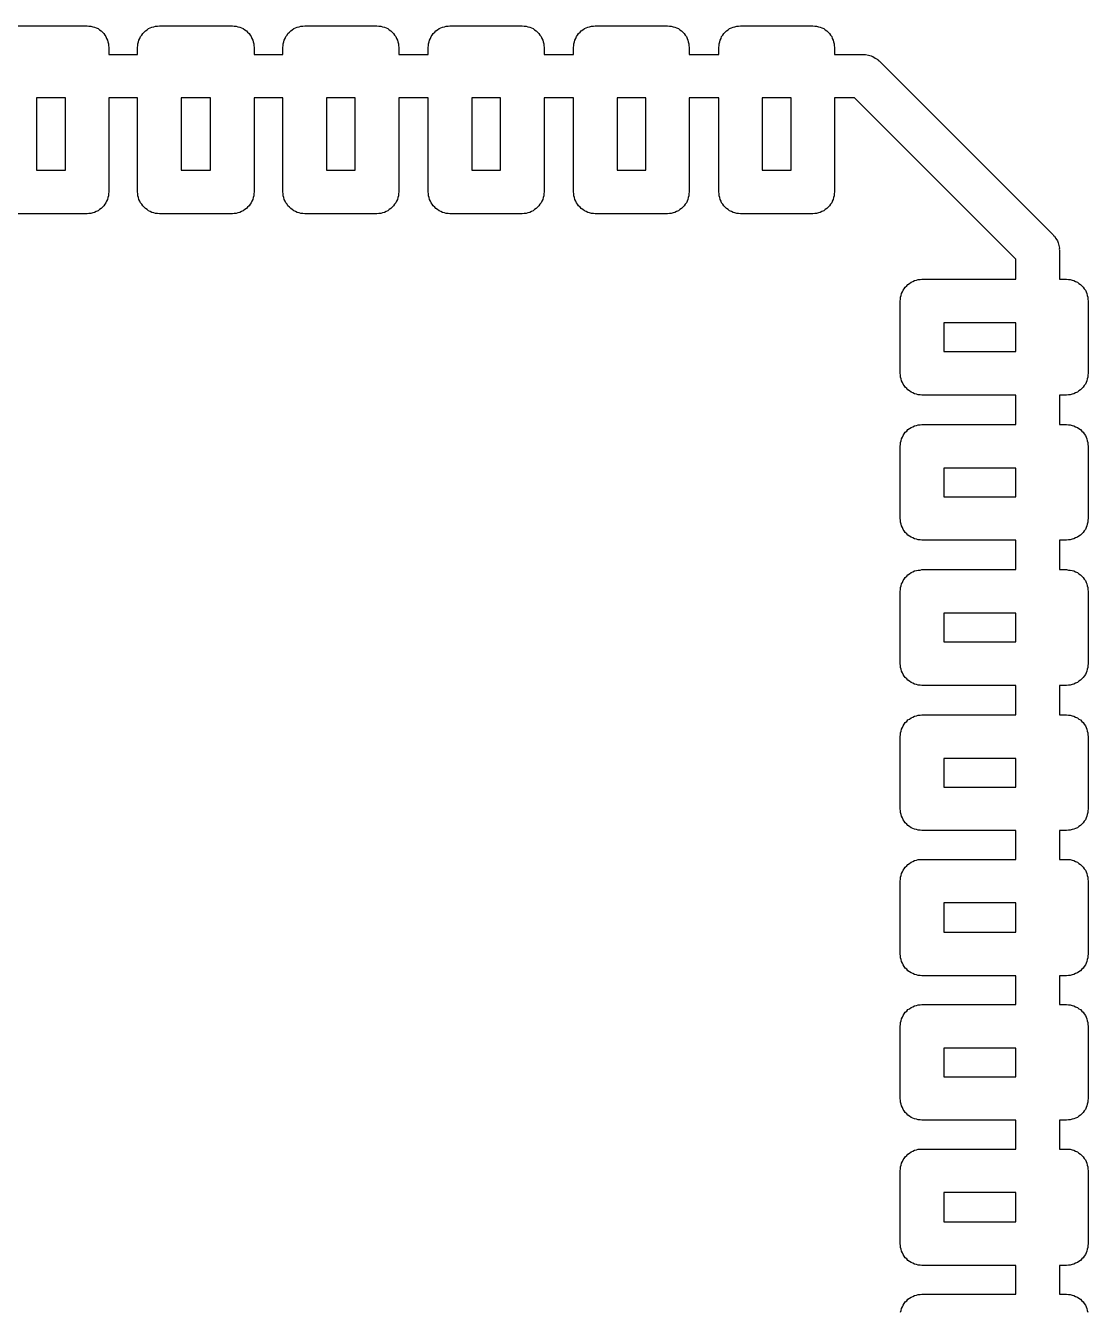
# Model space of a CAD drawing. Extents: x 17 to 273, y -104 to -8.
# Drawn here: x 50.413 to 54.073, y -32.358 to -27.927 of the extents above; entities that cross this region are included whole.
import ezdxf

# ---------------------------------------------------------------- set-up
doc = ezdxf.new("R2010")
doc.units = 0
doc.header["$MEASUREMENT"] = 0
doc.layers.add('BLACK', color=7, linetype='CONTINUOUS')

msp = doc.modelspace()

# ---------------------------------------------------------------- linework, layer by layer
at = {"layer": 'Black'}
for p, q in [((50.3755, -27.9274), (50.6245, -27.9274)), ((50.6245, -27.9274), (50.6309, -27.9286)), ((50.6309, -27.9286), (50.6375, -27.9286)), ((50.6375, -27.9286), (50.6437, -27.9308)), ((50.6437, -27.9308), (50.6501, -27.9319)), ((50.6501, -27.9319), (50.6558, -27.9352)), ((50.6558, -27.9352), (50.662, -27.9375)), ((50.662, -27.9375), (50.667, -27.9417)), ((50.667, -27.9417), (50.6727, -27.945)), ((50.6727, -27.945), (50.6769, -27.95)), ((50.6769, -27.95), (50.6819, -27.9542)), ((50.6819, -27.9542), (50.6852, -27.9599)), ((50.8126, -27.9599), (50.8159, -27.9542)), ((50.8159, -27.9542), (50.821, -27.95)), ((50.821, -27.95), (50.8252, -27.945)), ((50.8252, -27.945), (50.8309, -27.9417)), ((50.8309, -27.9417), (50.8359, -27.9375)), ((50.8359, -27.9375), (50.842, -27.9352)), ((50.842, -27.9352), (50.8477, -27.9319)), ((50.8477, -27.9319), (50.8542, -27.9308)), ((50.8542, -27.9308), (50.8604, -27.9286)), ((50.8604, -27.9286), (50.8669, -27.9286)), ((50.8669, -27.9286), (50.8734, -27.9274)), ((50.8734, -27.9274), (51.1248, -27.9274)), ((51.1248, -27.9274), (51.1313, -27.9286)), ((51.1313, -27.9286), (51.1379, -27.9286)), ((51.1379, -27.9286), (51.144, -27.9308)), ((51.144, -27.9308), (51.1505, -27.9319)), ((51.1505, -27.9319), (51.1562, -27.9352)), ((51.1562, -27.9352), (51.1623, -27.9375)), ((51.1623, -27.9375), (51.1674, -27.9417)), ((51.1674, -27.9417), (51.173, -27.945)), ((51.173, -27.945), (51.1773, -27.95)), ((51.1773, -27.95), (51.1823, -27.9542)), ((51.1823, -27.9542), (51.1856, -27.9599)), ((51.313, -27.9599), (51.3163, -27.9542)), ((51.3163, -27.9542), (51.3213, -27.95)), ((51.3213, -27.95), (51.3256, -27.945)), ((51.3256, -27.945), (51.3312, -27.9417)), ((51.3312, -27.9417), (51.3363, -27.9375)), ((51.3363, -27.9375), (51.3424, -27.9352)), ((51.3424, -27.9352), (51.3481, -27.9319)), ((51.3481, -27.9319), (51.3546, -27.9308)), ((51.3546, -27.9308), (51.3607, -27.9286)), ((51.3607, -27.9286), (51.3673, -27.9286)), ((51.3673, -27.9286), (51.3738, -27.9274)), ((51.3738, -27.9274), (51.6227, -27.9274)), ((51.6227, -27.9274), (51.6291, -27.9286)), ((51.6291, -27.9286), (51.6357, -27.9286)), ((51.6357, -27.9286), (51.6419, -27.9308)), ((51.6419, -27.9308), (51.6483, -27.9319)), ((51.6483, -27.9319), (51.654, -27.9352)), ((51.654, -27.9352), (51.6602, -27.9375)), ((51.6602, -27.9375), (51.6652, -27.9417)), ((51.6652, -27.9417), (51.6709, -27.945)), ((51.6709, -27.945), (51.6751, -27.95)), ((51.6751, -27.95), (51.6801, -27.9542)), ((51.6801, -27.9542), (51.6834, -27.9599)), ((51.8134, -27.9599), (51.8167, -27.9542)), ((51.8167, -27.9542), (51.8217, -27.95)), ((51.8217, -27.95), (51.8259, -27.945)), ((51.8259, -27.945), (51.8316, -27.9417)), ((51.8316, -27.9417), (51.8366, -27.9375)), ((51.8366, -27.9375), (51.8428, -27.9352)), ((51.8428, -27.9352), (51.8485, -27.9319)), ((51.8485, -27.9319), (51.8549, -27.9308)), ((51.8549, -27.9308), (51.8611, -27.9286)), ((51.8611, -27.9286), (51.8677, -27.9286)), ((51.8677, -27.9286), (51.8741, -27.9274)), ((51.8741, -27.9274), (52.1231, -27.9274)), ((52.1231, -27.9274), (52.1295, -27.9286)), ((52.1295, -27.9286), (52.1361, -27.9286)), ((52.1361, -27.9286), (52.1423, -27.9308)), ((52.1423, -27.9308), (52.1487, -27.9319)), ((52.1487, -27.9319), (52.1544, -27.9352)), ((52.1544, -27.9352), (52.1606, -27.9375)), ((52.1606, -27.9375), (52.1656, -27.9417)), ((52.1656, -27.9417), (52.1713, -27.945)), ((52.1713, -27.945), (52.1755, -27.95)), ((52.1755, -27.95), (52.1805, -27.9542)), ((52.1805, -27.9542), (52.1838, -27.9599)), ((52.3138, -27.9599), (52.3171, -27.9542)), ((52.3171, -27.9542), (52.3221, -27.95)), ((52.3221, -27.95), (52.3263, -27.945)), ((52.3263, -27.945), (52.332, -27.9417)), ((52.332, -27.9417), (52.337, -27.9375)), ((52.337, -27.9375), (52.3432, -27.9352)), ((52.3432, -27.9352), (52.3489, -27.9319)), ((52.3489, -27.9319), (52.3553, -27.9308)), ((52.3553, -27.9308), (52.3615, -27.9286)), ((52.3615, -27.9286), (52.3681, -27.9286)), ((52.3681, -27.9286), (52.3745, -27.9274)), ((52.3745, -27.9274), (52.6234, -27.9274)), ((52.6234, -27.9274), (52.6299, -27.9286)), ((52.6299, -27.9286), (52.6365, -27.9286)), ((52.6365, -27.9286), (52.6426, -27.9308)), ((52.6426, -27.9308), (52.6491, -27.9319)), ((52.6491, -27.9319), (52.6548, -27.9352)), ((52.6548, -27.9352), (52.6609, -27.9375)), ((52.6609, -27.9375), (52.666, -27.9417)), ((52.666, -27.9417), (52.6716, -27.945)), ((52.6716, -27.945), (52.6759, -27.95)), ((52.6759, -27.95), (52.6809, -27.9542)), ((52.6809, -27.9542), (52.6842, -27.9599)), ((52.8142, -27.9599), (52.8174, -27.9542)), ((52.8174, -27.9542), (52.8225, -27.95)), ((52.8225, -27.95), (52.8267, -27.945)), ((52.8267, -27.945), (52.8324, -27.9417)), ((52.8324, -27.9417), (52.8374, -27.9375)), ((52.8374, -27.9375), (52.8436, -27.9352)), ((52.8436, -27.9352), (52.8492, -27.9319)), ((52.8492, -27.9319), (52.8557, -27.9308)), ((52.8557, -27.9308), (52.8619, -27.9286)), ((52.8619, -27.9286), (52.8684, -27.9286)), ((52.8684, -27.9286), (52.8749, -27.9274)), ((52.8749, -27.9274), (53.1238, -27.9274)), ((53.1238, -27.9274), (53.1303, -27.9286)), ((53.1303, -27.9286), (53.1368, -27.9286)), ((53.1368, -27.9286), (53.143, -27.9308)), ((53.143, -27.9308), (53.1495, -27.9319)), ((53.1495, -27.9319), (53.1552, -27.9352)), ((53.1552, -27.9352), (53.1613, -27.9375)), ((53.1613, -27.9375), (53.1663, -27.9417)), ((53.1663, -27.9417), (53.172, -27.945)), ((53.172, -27.945), (53.1762, -27.95)), ((53.1762, -27.95), (53.1813, -27.9542)), ((53.1813, -27.9542), (53.1846, -27.9599)), ((50.6852, -27.9599), (50.6894, -27.9649)), ((50.6894, -27.9649), (50.6917, -27.9711)), ((50.6917, -27.9711), (50.6949, -27.9768)), ((50.6949, -27.9768), (50.6961, -27.9832)), ((50.6961, -27.9832), (50.6983, -27.9894)), ((50.6983, -27.9894), (50.6983, -27.996)), ((50.6983, -27.996), (50.6995, -28.0024)), ((50.7984, -28.0024), (50.7995, -27.996)), ((50.7995, -27.9894), (50.8018, -27.9832)), ((50.7995, -27.996), (50.7995, -27.9894)), ((50.8018, -27.9832), (50.8029, -27.9768)), ((50.8029, -27.9768), (50.8062, -27.9711)), ((50.8062, -27.9711), (50.8084, -27.9649)), ((50.8084, -27.9649), (50.8126, -27.9599)), ((51.1856, -27.9599), (51.1898, -27.9649)), ((51.1898, -27.9649), (51.192, -27.9711)), ((51.192, -27.9711), (51.1953, -27.9768)), ((51.1953, -27.9768), (51.1965, -27.9832)), ((51.1965, -27.9832), (51.1987, -27.9894)), ((51.1987, -27.9894), (51.1987, -27.996)), ((51.1987, -27.996), (51.1998, -28.0024)), ((51.2988, -28.0024), (51.2999, -27.996)), ((51.2999, -27.9894), (51.3021, -27.9832)), ((51.2999, -27.996), (51.2999, -27.9894)), ((51.3021, -27.9832), (51.3033, -27.9768)), ((51.3033, -27.9768), (51.3066, -27.9711)), ((51.3066, -27.9711), (51.3088, -27.9649)), ((51.3088, -27.9649), (51.313, -27.9599)), ((51.6834, -27.9599), (51.6876, -27.9649)), ((51.6876, -27.9649), (51.6899, -27.9711)), ((51.6899, -27.9711), (51.6932, -27.9768)), ((51.6932, -27.9768), (51.6943, -27.9832)), ((51.6943, -27.9832), (51.6965, -27.9894)), ((51.6965, -27.9894), (51.6965, -27.996)), ((51.6965, -27.996), (51.6977, -28.0024)), ((51.7991, -28.0024), (51.8003, -27.996)), ((51.8003, -27.9894), (51.8025, -27.9832)), ((51.8003, -27.996), (51.8003, -27.9894)), ((51.8025, -27.9832), (51.8037, -27.9768)), ((51.8037, -27.9768), (51.8069, -27.9711)), ((51.8069, -27.9711), (51.8092, -27.9649)), ((51.8092, -27.9649), (51.8134, -27.9599)), ((52.1838, -27.9599), (52.188, -27.9649)), ((52.188, -27.9649), (52.1903, -27.9711)), ((52.1903, -27.9711), (52.1935, -27.9768)), ((52.1935, -27.9768), (52.1947, -27.9832)), ((52.1947, -27.9832), (52.1969, -27.9894)), ((52.1969, -27.9894), (52.1969, -27.996)), ((52.1969, -27.996), (52.1981, -28.0024)), ((52.2995, -28.0024), (52.3007, -27.996)), ((52.3007, -27.9894), (52.3029, -27.9832)), ((52.3007, -27.996), (52.3007, -27.9894)), ((52.3029, -27.9832), (52.304, -27.9768)), ((52.304, -27.9768), (52.3073, -27.9711)), ((52.3073, -27.9711), (52.3096, -27.9649)), ((52.3096, -27.9649), (52.3138, -27.9599)), ((52.6842, -27.9599), (52.6884, -27.9649)), ((52.6884, -27.9649), (52.6906, -27.9711)), ((52.6906, -27.9711), (52.6939, -27.9768)), ((52.6939, -27.9768), (52.6951, -27.9832)), ((52.6951, -27.9832), (52.6973, -27.9894)), ((52.6973, -27.9894), (52.6973, -27.996)), ((52.6973, -27.996), (52.6984, -28.0024)), ((52.7999, -28.0024), (52.801, -27.996)), ((52.801, -27.9894), (52.8033, -27.9832)), ((52.801, -27.996), (52.801, -27.9894)), ((52.8033, -27.9832), (52.8044, -27.9768)), ((52.8044, -27.9768), (52.8077, -27.9711)), ((52.8077, -27.9711), (52.8099, -27.9649)), ((52.8099, -27.9649), (52.8142, -27.9599)), ((53.1846, -27.9599), (53.1888, -27.9649)), ((53.1888, -27.9649), (53.191, -27.9711)), ((53.191, -27.9711), (53.1943, -27.9768)), ((53.1943, -27.9768), (53.1954, -27.9832)), ((53.1954, -27.9832), (53.1977, -27.9894)), ((53.1977, -27.9894), (53.1977, -27.996)), ((53.1977, -27.996), (53.1988, -28.0024)), ((50.6995, -28.0024), (50.6995, -28.0265)), ((50.6995, -28.0265), (50.7984, -28.0265)), ((50.7984, -28.0265), (50.7984, -28.0024)), ((51.1998, -28.0024), (51.1998, -28.0265)), ((51.1998, -28.0265), (51.2988, -28.0265)), ((51.2988, -28.0265), (51.2988, -28.0024)), ((51.6977, -28.0024), (51.6977, -28.0265)), ((51.6977, -28.0265), (51.7991, -28.0265)), ((51.7991, -28.0265), (51.7991, -28.0024)), ((52.1981, -28.0024), (52.1981, -28.0265)), ((52.1981, -28.0265), (52.2995, -28.0265)), ((52.2995, -28.0265), (52.2995, -28.0024)), ((52.6984, -28.0024), (52.6984, -28.0265)), ((52.6984, -28.0265), (52.7999, -28.0265)), ((52.7999, -28.0265), (52.7999, -28.0024)), ((53.1988, -28.0024), (53.1988, -28.0265)), ((53.1988, -28.0265), (53.2991, -28.0265)), ((53.2991, -28.0265), (53.3023, -28.0271)), ((53.3023, -28.0271), (53.3056, -28.0268)), ((53.3056, -28.0268), (53.3151, -28.0293)), ((53.3151, -28.0293), (53.3247, -28.031)), ((53.3247, -28.031), (53.3276, -28.0327)), ((53.3276, -28.0327), (53.3308, -28.0335)), ((53.3308, -28.0335), (53.3388, -28.0391)), ((53.3388, -28.0391), (53.3473, -28.044)), ((53.3473, -28.044), (53.3494, -28.0466)), ((53.3494, -28.0466), (53.3521, -28.0484)), ((53.3521, -28.0484), (53.9516, -28.6479)), ((50.4505, -28.1765), (50.4505, -28.4253)), ((50.5495, -28.1765), (50.4505, -28.1765)), ((50.5495, -28.4253), (50.5495, -28.1765)), ((50.7984, -28.1765), (50.6995, -28.1765)), ((50.6995, -28.1765), (50.6995, -28.5003)), ((50.7984, -28.5003), (50.7984, -28.1765)), ((50.9484, -28.1765), (50.9484, -28.4253)), ((51.0498, -28.1765), (50.9484, -28.1765)), ((51.0498, -28.4253), (51.0498, -28.1765)), ((51.2988, -28.1765), (51.1998, -28.1765)), ((51.1998, -28.1765), (51.1998, -28.5003)), ((51.2988, -28.5003), (51.2988, -28.1765)), ((51.4488, -28.1765), (51.4488, -28.4253)), ((51.5477, -28.1765), (51.4488, -28.1765)), ((51.5477, -28.4253), (51.5477, -28.1765)), ((51.7991, -28.1765), (51.6977, -28.1765)), ((51.6977, -28.1765), (51.6977, -28.5003)), ((51.7991, -28.5003), (51.7991, -28.1765)), ((51.9491, -28.1765), (51.9491, -28.4253)), ((52.0481, -28.1765), (51.9491, -28.1765)), ((52.0481, -28.4253), (52.0481, -28.1765)), ((52.2995, -28.1765), (52.1981, -28.1765)), ((52.1981, -28.1765), (52.1981, -28.5003)), ((52.2995, -28.5003), (52.2995, -28.1765)), ((52.4495, -28.1765), (52.4495, -28.4253)), ((52.5484, -28.1765), (52.4495, -28.1765)), ((52.5484, -28.4253), (52.5484, -28.1765)), ((52.7999, -28.1765), (52.6984, -28.1765)), ((52.6984, -28.1765), (52.6984, -28.5003)), ((52.7999, -28.5003), (52.7999, -28.1765)), ((52.9499, -28.1765), (52.9499, -28.4253)), ((53.0488, -28.1765), (52.9499, -28.1765)), ((53.0488, -28.4253), (53.0488, -28.1765)), ((53.1988, -28.1765), (53.1988, -28.5003)), ((53.268, -28.1765), (53.1988, -28.1765)), ((53.8235, -28.732), (53.268, -28.1765)), ((50.4505, -28.4253), (50.5495, -28.4253)), ((50.9484, -28.4253), (51.0498, -28.4253)), ((51.4488, -28.4253), (51.5477, -28.4253)), ((51.9491, -28.4253), (52.0481, -28.4253)), ((52.4495, -28.4253), (52.5484, -28.4253)), ((52.9499, -28.4253), (53.0488, -28.4253)), ((50.6949, -28.5259), (50.6917, -28.5316)), ((50.6961, -28.5195), (50.6949, -28.5259)), ((50.6983, -28.5133), (50.6961, -28.5195)), ((50.6995, -28.5003), (50.6983, -28.5067)), ((50.6983, -28.5067), (50.6983, -28.5133)), ((50.7995, -28.5067), (50.7984, -28.5003)), ((50.7995, -28.5133), (50.7995, -28.5067)), ((50.8018, -28.5195), (50.7995, -28.5133)), ((50.8029, -28.5259), (50.8018, -28.5195)), ((50.8062, -28.5316), (50.8029, -28.5259)), ((51.1953, -28.5259), (51.192, -28.5316)), ((51.1965, -28.5195), (51.1953, -28.5259)), ((51.1987, -28.5133), (51.1965, -28.5195)), ((51.1998, -28.5003), (51.1987, -28.5067)), ((51.1987, -28.5067), (51.1987, -28.5133)), ((51.2999, -28.5067), (51.2988, -28.5003)), ((51.2999, -28.5133), (51.2999, -28.5067)), ((51.3021, -28.5195), (51.2999, -28.5133)), ((51.3033, -28.5259), (51.3021, -28.5195)), ((51.3066, -28.5316), (51.3033, -28.5259)), ((51.6932, -28.5259), (51.6899, -28.5316)), ((51.6943, -28.5195), (51.6932, -28.5259)), ((51.6965, -28.5133), (51.6943, -28.5195)), ((51.6977, -28.5003), (51.6965, -28.5067)), ((51.6965, -28.5067), (51.6965, -28.5133)), ((51.8003, -28.5067), (51.7991, -28.5003)), ((51.8003, -28.5133), (51.8003, -28.5067)), ((51.8025, -28.5195), (51.8003, -28.5133)), ((51.8037, -28.5259), (51.8025, -28.5195)), ((51.8069, -28.5316), (51.8037, -28.5259)), ((52.1935, -28.5259), (52.1903, -28.5316)), ((52.1947, -28.5195), (52.1935, -28.5259)), ((52.1969, -28.5133), (52.1947, -28.5195)), ((52.1981, -28.5003), (52.1969, -28.5067)), ((52.1969, -28.5067), (52.1969, -28.5133)), ((52.3007, -28.5067), (52.2995, -28.5003)), ((52.3007, -28.5133), (52.3007, -28.5067)), ((52.3029, -28.5195), (52.3007, -28.5133)), ((52.304, -28.5259), (52.3029, -28.5195)), ((52.3073, -28.5316), (52.304, -28.5259)), ((52.6939, -28.5259), (52.6906, -28.5316)), ((52.6951, -28.5195), (52.6939, -28.5259)), ((52.6973, -28.5133), (52.6951, -28.5195)), ((52.6984, -28.5003), (52.6973, -28.5067)), ((52.6973, -28.5067), (52.6973, -28.5133)), ((52.801, -28.5067), (52.7999, -28.5003)), ((52.801, -28.5133), (52.801, -28.5067)), ((52.8033, -28.5195), (52.801, -28.5133)), ((52.8044, -28.5259), (52.8033, -28.5195)), ((52.8077, -28.5316), (52.8044, -28.5259)), ((53.1943, -28.5259), (53.191, -28.5316)), ((53.1954, -28.5195), (53.1943, -28.5259)), ((53.1977, -28.5133), (53.1954, -28.5195)), ((53.1988, -28.5003), (53.1977, -28.5067)), ((53.1977, -28.5067), (53.1977, -28.5133)), ((50.6309, -28.5741), (50.6245, -28.5753)), ((50.6375, -28.5741), (50.6309, -28.5741)), ((50.6437, -28.5719), (50.6375, -28.5741)), ((50.6501, -28.5707), (50.6437, -28.5719)), ((50.6558, -28.5675), (50.6501, -28.5707)), ((50.662, -28.5652), (50.6558, -28.5675)), ((50.667, -28.561), (50.662, -28.5652)), ((50.6727, -28.5577), (50.667, -28.561)), ((50.6769, -28.5527), (50.6727, -28.5577)), ((50.6819, -28.5485), (50.6769, -28.5527)), ((50.6852, -28.5428), (50.6819, -28.5485)), ((50.6894, -28.5378), (50.6852, -28.5428)), ((50.6917, -28.5316), (50.6894, -28.5378)), ((50.8084, -28.5378), (50.8062, -28.5316)), ((50.8126, -28.5428), (50.8084, -28.5378)), ((50.8159, -28.5485), (50.8126, -28.5428)), ((50.821, -28.5527), (50.8159, -28.5485)), ((50.8252, -28.5577), (50.821, -28.5527)), ((50.8309, -28.561), (50.8252, -28.5577)), ((50.8359, -28.5652), (50.8309, -28.561)), ((50.842, -28.5675), (50.8359, -28.5652)), ((50.8477, -28.5707), (50.842, -28.5675)), ((50.8542, -28.5719), (50.8477, -28.5707)), ((50.8604, -28.5741), (50.8542, -28.5719)), ((50.8669, -28.5741), (50.8604, -28.5741)), ((50.8734, -28.5753), (50.8669, -28.5741)), ((51.1313, -28.5741), (51.1248, -28.5753)), ((51.1379, -28.5741), (51.1313, -28.5741)), ((51.144, -28.5719), (51.1379, -28.5741)), ((51.1505, -28.5707), (51.144, -28.5719)), ((51.1562, -28.5675), (51.1505, -28.5707)), ((51.1623, -28.5652), (51.1562, -28.5675)), ((51.1674, -28.561), (51.1623, -28.5652)), ((51.173, -28.5577), (51.1674, -28.561)), ((51.1773, -28.5527), (51.173, -28.5577)), ((51.1823, -28.5485), (51.1773, -28.5527)), ((51.1856, -28.5428), (51.1823, -28.5485)), ((51.1898, -28.5378), (51.1856, -28.5428)), ((51.192, -28.5316), (51.1898, -28.5378)), ((51.3088, -28.5378), (51.3066, -28.5316)), ((51.313, -28.5428), (51.3088, -28.5378)), ((51.3163, -28.5485), (51.313, -28.5428)), ((51.3213, -28.5527), (51.3163, -28.5485)), ((51.3256, -28.5577), (51.3213, -28.5527)), ((51.3312, -28.561), (51.3256, -28.5577)), ((51.3363, -28.5652), (51.3312, -28.561)), ((51.3424, -28.5675), (51.3363, -28.5652)), ((51.3481, -28.5707), (51.3424, -28.5675)), ((51.3546, -28.5719), (51.3481, -28.5707)), ((51.3607, -28.5741), (51.3546, -28.5719)), ((51.3673, -28.5741), (51.3607, -28.5741)), ((51.3738, -28.5753), (51.3673, -28.5741)), ((51.6291, -28.5741), (51.6227, -28.5753)), ((51.6357, -28.5741), (51.6291, -28.5741)), ((51.6419, -28.5719), (51.6357, -28.5741)), ((51.6483, -28.5707), (51.6419, -28.5719)), ((51.654, -28.5675), (51.6483, -28.5707)), ((51.6602, -28.5652), (51.654, -28.5675)), ((51.6652, -28.561), (51.6602, -28.5652)), ((51.6709, -28.5577), (51.6652, -28.561)), ((51.6751, -28.5527), (51.6709, -28.5577)), ((51.6801, -28.5485), (51.6751, -28.5527)), ((51.6834, -28.5428), (51.6801, -28.5485)), ((51.6876, -28.5378), (51.6834, -28.5428)), ((51.6899, -28.5316), (51.6876, -28.5378)), ((51.8092, -28.5378), (51.8069, -28.5316)), ((51.8134, -28.5428), (51.8092, -28.5378)), ((51.8167, -28.5485), (51.8134, -28.5428)), ((51.8217, -28.5527), (51.8167, -28.5485)), ((51.8259, -28.5577), (51.8217, -28.5527)), ((51.8316, -28.561), (51.8259, -28.5577)), ((51.8366, -28.5652), (51.8316, -28.561)), ((51.8428, -28.5675), (51.8366, -28.5652)), ((51.8485, -28.5707), (51.8428, -28.5675)), ((51.8549, -28.5719), (51.8485, -28.5707)), ((51.8611, -28.5741), (51.8549, -28.5719)), ((51.8677, -28.5741), (51.8611, -28.5741)), ((51.8741, -28.5753), (51.8677, -28.5741)), ((52.1295, -28.5741), (52.1231, -28.5753)), ((52.1361, -28.5741), (52.1295, -28.5741)), ((52.1423, -28.5719), (52.1361, -28.5741)), ((52.1487, -28.5707), (52.1423, -28.5719)), ((52.1544, -28.5675), (52.1487, -28.5707)), ((52.1606, -28.5652), (52.1544, -28.5675)), ((52.1656, -28.561), (52.1606, -28.5652)), ((52.1713, -28.5577), (52.1656, -28.561)), ((52.1755, -28.5527), (52.1713, -28.5577)), ((52.1805, -28.5485), (52.1755, -28.5527)), ((52.1838, -28.5428), (52.1805, -28.5485)), ((52.188, -28.5378), (52.1838, -28.5428)), ((52.1903, -28.5316), (52.188, -28.5378)), ((52.3096, -28.5378), (52.3073, -28.5316)), ((52.3138, -28.5428), (52.3096, -28.5378)), ((52.3171, -28.5485), (52.3138, -28.5428)), ((52.3221, -28.5527), (52.3171, -28.5485)), ((52.3263, -28.5577), (52.3221, -28.5527)), ((52.332, -28.561), (52.3263, -28.5577)), ((52.337, -28.5652), (52.332, -28.561)), ((52.3432, -28.5675), (52.337, -28.5652)), ((52.3489, -28.5707), (52.3432, -28.5675)), ((52.3553, -28.5719), (52.3489, -28.5707)), ((52.3615, -28.5741), (52.3553, -28.5719)), ((52.3681, -28.5741), (52.3615, -28.5741)), ((52.3745, -28.5753), (52.3681, -28.5741)), ((52.6299, -28.5741), (52.6234, -28.5753)), ((52.6365, -28.5741), (52.6299, -28.5741)), ((52.6426, -28.5719), (52.6365, -28.5741)), ((52.6491, -28.5707), (52.6426, -28.5719)), ((52.6548, -28.5675), (52.6491, -28.5707)), ((52.6609, -28.5652), (52.6548, -28.5675)), ((52.666, -28.561), (52.6609, -28.5652)), ((52.6716, -28.5577), (52.666, -28.561)), ((52.6759, -28.5527), (52.6716, -28.5577)), ((52.6809, -28.5485), (52.6759, -28.5527)), ((52.6842, -28.5428), (52.6809, -28.5485)), ((52.6884, -28.5378), (52.6842, -28.5428)), ((52.6906, -28.5316), (52.6884, -28.5378)), ((52.8099, -28.5378), (52.8077, -28.5316)), ((52.8142, -28.5428), (52.8099, -28.5378)), ((52.8174, -28.5485), (52.8142, -28.5428)), ((52.8225, -28.5527), (52.8174, -28.5485)), ((52.8267, -28.5577), (52.8225, -28.5527)), ((52.8324, -28.561), (52.8267, -28.5577)), ((52.8374, -28.5652), (52.8324, -28.561)), ((52.8436, -28.5675), (52.8374, -28.5652)), ((52.8492, -28.5707), (52.8436, -28.5675)), ((52.8557, -28.5719), (52.8492, -28.5707)), ((52.8619, -28.5741), (52.8557, -28.5719)), ((52.8684, -28.5741), (52.8619, -28.5741)), ((52.8749, -28.5753), (52.8684, -28.5741)), ((53.1303, -28.5741), (53.1238, -28.5753)), ((53.1368, -28.5741), (53.1303, -28.5741)), ((53.143, -28.5719), (53.1368, -28.5741)), ((53.1495, -28.5707), (53.143, -28.5719)), ((53.1552, -28.5675), (53.1495, -28.5707)), ((53.1613, -28.5652), (53.1552, -28.5675)), ((53.1663, -28.561), (53.1613, -28.5652)), ((53.172, -28.5577), (53.1663, -28.561)), ((53.1762, -28.5527), (53.172, -28.5577)), ((53.1813, -28.5485), (53.1762, -28.5527)), ((53.1846, -28.5428), (53.1813, -28.5485)), ((53.1888, -28.5378), (53.1846, -28.5428)), ((53.191, -28.5316), (53.1888, -28.5378)), ((50.6245, -28.5753), (50.3755, -28.5753)), ((51.1248, -28.5753), (50.8734, -28.5753)), ((51.6227, -28.5753), (51.3738, -28.5753)), ((52.1231, -28.5753), (51.8741, -28.5753)), ((52.6234, -28.5753), (52.3745, -28.5753)), ((53.1238, -28.5753), (52.8749, -28.5753)), ((53.9516, -28.6479), (53.9534, -28.6506)), ((53.9534, -28.6506), (53.956, -28.6527)), ((53.956, -28.6527), (53.9609, -28.6612)), ((53.9609, -28.6612), (53.9665, -28.6692)), ((53.9665, -28.6692), (53.9673, -28.6724)), ((53.9673, -28.6724), (53.969, -28.6753)), ((53.969, -28.6753), (53.9707, -28.6849)), ((53.9707, -28.6849), (53.9732, -28.6944)), ((53.9732, -28.6944), (53.9729, -28.6977)), ((53.9729, -28.6977), (53.9735, -28.7009)), ((53.9735, -28.7009), (53.9735, -28.8012)), ((53.8235, -28.8012), (53.8235, -28.732)), ((53.4325, -28.8448), (53.4348, -28.8387)), ((53.4348, -28.8387), (53.439, -28.8337)), ((53.439, -28.8337), (53.4423, -28.828)), ((53.4423, -28.828), (53.4473, -28.8238)), ((53.4473, -28.8238), (53.4515, -28.8187)), ((53.4515, -28.8187), (53.4572, -28.8154)), ((53.4572, -28.8154), (53.4622, -28.8112)), ((53.4622, -28.8112), (53.4684, -28.809)), ((53.4684, -28.809), (53.4741, -28.8057)), ((53.4741, -28.8057), (53.4805, -28.8046)), ((53.4805, -28.8046), (53.4867, -28.8023)), ((53.4867, -28.8023), (53.4933, -28.8023)), ((53.4933, -28.8023), (53.4997, -28.8012)), ((53.4997, -28.8012), (53.8235, -28.8012)), ((53.9735, -28.8012), (53.9976, -28.8012)), ((53.9976, -28.8012), (54.004, -28.8023)), ((54.004, -28.8023), (54.0106, -28.8023)), ((54.0106, -28.8023), (54.0168, -28.8046)), ((54.0168, -28.8046), (54.0232, -28.8057)), ((54.0232, -28.8057), (54.0289, -28.809)), ((54.0289, -28.809), (54.0351, -28.8112)), ((54.0351, -28.8112), (54.0401, -28.8154)), ((54.0401, -28.8154), (54.0458, -28.8187)), ((54.0458, -28.8187), (54.05, -28.8238)), ((54.05, -28.8238), (54.055, -28.828)), ((54.055, -28.828), (54.0583, -28.8337)), ((54.0583, -28.8337), (54.0625, -28.8387)), ((54.0625, -28.8387), (54.0648, -28.8448)), ((53.4247, -28.8762), (53.4259, -28.8697)), ((53.4247, -29.1251), (53.4247, -28.8762)), ((53.4259, -28.8632), (53.4281, -28.857)), ((53.4259, -28.8697), (53.4259, -28.8632)), ((53.4281, -28.857), (53.4293, -28.8505)), ((53.4293, -28.8505), (53.4325, -28.8448)), ((54.0648, -28.8448), (54.0681, -28.8505)), ((54.0681, -28.8505), (54.0692, -28.857)), ((54.0692, -28.857), (54.0714, -28.8632)), ((54.0714, -28.8632), (54.0714, -28.8697)), ((54.0714, -28.8697), (54.0726, -28.8762)), ((54.0726, -28.8762), (54.0726, -29.1251)), ((53.5747, -28.9512), (53.5747, -29.0501)), ((53.8235, -28.9512), (53.5747, -28.9512)), ((53.8235, -29.0501), (53.8235, -28.9512)), ((53.5747, -29.0501), (53.8235, -29.0501)), ((53.4259, -29.1316), (53.4247, -29.1251)), ((53.4259, -29.1381), (53.4259, -29.1316)), ((53.4281, -29.1443), (53.4259, -29.1381)), ((53.4293, -29.1508), (53.4281, -29.1443)), ((53.4325, -29.1564), (53.4293, -29.1508)), ((54.0681, -29.1508), (54.0648, -29.1564)), ((54.0692, -29.1443), (54.0681, -29.1508)), ((54.0714, -29.1381), (54.0692, -29.1443)), ((54.0726, -29.1251), (54.0714, -29.1316)), ((54.0714, -29.1316), (54.0714, -29.1381)), ((53.4348, -29.1626), (53.4325, -29.1564)), ((53.439, -29.1676), (53.4348, -29.1626)), ((53.4423, -29.1733), (53.439, -29.1676)), ((53.4473, -29.1775), (53.4423, -29.1733)), ((53.4515, -29.1826), (53.4473, -29.1775)), ((53.4572, -29.1858), (53.4515, -29.1826)), ((53.4622, -29.1901), (53.4572, -29.1858)), ((53.4684, -29.1923), (53.4622, -29.1901)), ((53.4741, -29.1956), (53.4684, -29.1923)), ((54.0289, -29.1923), (54.0232, -29.1956)), ((54.0351, -29.1901), (54.0289, -29.1923)), ((54.0401, -29.1858), (54.0351, -29.1901)), ((54.0458, -29.1826), (54.0401, -29.1858)), ((54.05, -29.1775), (54.0458, -29.1826)), ((54.055, -29.1733), (54.05, -29.1775)), ((54.0583, -29.1676), (54.055, -29.1733)), ((54.0625, -29.1626), (54.0583, -29.1676)), ((54.0648, -29.1564), (54.0625, -29.1626)), ((53.4805, -29.1967), (53.4741, -29.1956)), ((53.4867, -29.199), (53.4805, -29.1967)), ((53.4933, -29.199), (53.4867, -29.199)), ((53.4997, -29.2001), (53.4933, -29.199)), ((53.8235, -29.2001), (53.4997, -29.2001)), ((53.8235, -29.3016), (53.8235, -29.2001)), ((53.9976, -29.2001), (53.9735, -29.2001)), ((53.9735, -29.2001), (53.9735, -29.3016)), ((54.004, -29.199), (53.9976, -29.2001)), ((54.0106, -29.199), (54.004, -29.199)), ((54.0168, -29.1967), (54.0106, -29.199)), ((54.0232, -29.1956), (54.0168, -29.1967)), ((53.4423, -29.3284), (53.4473, -29.3241)), ((53.4473, -29.3241), (53.4515, -29.3191)), ((53.4515, -29.3191), (53.4572, -29.3158)), ((53.4572, -29.3158), (53.4622, -29.3116)), ((53.4622, -29.3116), (53.4684, -29.3094)), ((53.4684, -29.3094), (53.4741, -29.3061)), ((53.4741, -29.3061), (53.4805, -29.3049)), ((53.4805, -29.3049), (53.4867, -29.3027)), ((53.4867, -29.3027), (53.4933, -29.3027)), ((53.4933, -29.3027), (53.4997, -29.3016)), ((53.4997, -29.3016), (53.8235, -29.3016)), ((53.9735, -29.3016), (53.9976, -29.3016)), ((53.9976, -29.3016), (54.004, -29.3027)), ((54.004, -29.3027), (54.0106, -29.3027)), ((54.0106, -29.3027), (54.0168, -29.3049)), ((54.0168, -29.3049), (54.0232, -29.3061)), ((54.0232, -29.3061), (54.0289, -29.3094)), ((54.0289, -29.3094), (54.0351, -29.3116)), ((54.0351, -29.3116), (54.0401, -29.3158)), ((54.0401, -29.3158), (54.0458, -29.3191)), ((54.0458, -29.3191), (54.05, -29.3241)), ((54.05, -29.3241), (54.055, -29.3284)), ((53.4247, -29.3766), (53.4259, -29.3701)), ((53.4259, -29.3635), (53.4281, -29.3574)), ((53.4259, -29.3701), (53.4259, -29.3635)), ((53.4281, -29.3574), (53.4293, -29.3509)), ((53.4293, -29.3509), (53.4325, -29.3452)), ((53.4325, -29.3452), (53.4348, -29.3391)), ((53.4348, -29.3391), (53.439, -29.334)), ((53.439, -29.334), (53.4423, -29.3284)), ((54.055, -29.3284), (54.0583, -29.334)), ((54.0583, -29.334), (54.0625, -29.3391)), ((54.0625, -29.3391), (54.0648, -29.3452)), ((54.0648, -29.3452), (54.0681, -29.3509)), ((54.0681, -29.3509), (54.0692, -29.3574)), ((54.0692, -29.3574), (54.0714, -29.3635)), ((54.0714, -29.3635), (54.0714, -29.3701)), ((54.0714, -29.3701), (54.0726, -29.3766)), ((53.4247, -29.6255), (53.4247, -29.3766)), ((54.0726, -29.3766), (54.0726, -29.6255)), ((53.5747, -29.4516), (53.5747, -29.5505)), ((53.8235, -29.4516), (53.5747, -29.4516)), ((53.8235, -29.5505), (53.8235, -29.4516)), ((53.5747, -29.5505), (53.8235, -29.5505)), ((53.4259, -29.6319), (53.4247, -29.6255)), ((53.4259, -29.6385), (53.4259, -29.6319)), ((54.0726, -29.6255), (54.0714, -29.6319)), ((54.0714, -29.6319), (54.0714, -29.6385)), ((53.4281, -29.6447), (53.4259, -29.6385)), ((53.4293, -29.6511), (53.4281, -29.6447)), ((53.4325, -29.6568), (53.4293, -29.6511)), ((53.4348, -29.663), (53.4325, -29.6568)), ((53.439, -29.668), (53.4348, -29.663)), ((53.4423, -29.6737), (53.439, -29.668)), ((53.4473, -29.6779), (53.4423, -29.6737)), ((53.4515, -29.6829), (53.4473, -29.6779)), ((54.05, -29.6779), (54.0458, -29.6829)), ((54.055, -29.6737), (54.05, -29.6779)), ((54.0583, -29.668), (54.055, -29.6737)), ((54.0625, -29.663), (54.0583, -29.668)), ((54.0648, -29.6568), (54.0625, -29.663)), ((54.0681, -29.6511), (54.0648, -29.6568)), ((54.0692, -29.6447), (54.0681, -29.6511)), ((54.0714, -29.6385), (54.0692, -29.6447)), ((53.4572, -29.6862), (53.4515, -29.6829)), ((53.4622, -29.6904), (53.4572, -29.6862)), ((53.4684, -29.6927), (53.4622, -29.6904)), ((53.4741, -29.696), (53.4684, -29.6927)), ((53.4805, -29.6971), (53.4741, -29.696)), ((53.4867, -29.6993), (53.4805, -29.6971)), ((53.4933, -29.6993), (53.4867, -29.6993)), ((53.4997, -29.7005), (53.4933, -29.6993)), ((53.8235, -29.7005), (53.4997, -29.7005)), ((53.8235, -29.8019), (53.8235, -29.7005)), ((53.9976, -29.7005), (53.9735, -29.7005)), ((53.9735, -29.7005), (53.9735, -29.8019)), ((54.004, -29.6993), (53.9976, -29.7005)), ((54.0106, -29.6993), (54.004, -29.6993)), ((54.0168, -29.6971), (54.0106, -29.6993)), ((54.0232, -29.696), (54.0168, -29.6971)), ((54.0289, -29.6927), (54.0232, -29.696)), ((54.0351, -29.6904), (54.0289, -29.6927)), ((54.0401, -29.6862), (54.0351, -29.6904)), ((54.0458, -29.6829), (54.0401, -29.6862)), ((53.4572, -29.8162), (53.4622, -29.812)), ((53.4622, -29.812), (53.4684, -29.8097)), ((53.4684, -29.8097), (53.4741, -29.8065)), ((53.4741, -29.8065), (53.4805, -29.8053)), ((53.4805, -29.8053), (53.4867, -29.8031)), ((53.4867, -29.8031), (53.4933, -29.8031)), ((53.4933, -29.8031), (53.4997, -29.8019)), ((53.4997, -29.8019), (53.8235, -29.8019)), ((53.9735, -29.8019), (53.9976, -29.8019)), ((53.9976, -29.8019), (54.004, -29.8031)), ((54.004, -29.8031), (54.0106, -29.8031)), ((54.0106, -29.8031), (54.0168, -29.8053)), ((54.0168, -29.8053), (54.0232, -29.8065)), ((54.0232, -29.8065), (54.0289, -29.8097)), ((54.0289, -29.8097), (54.0351, -29.812)), ((54.0351, -29.812), (54.0401, -29.8162)), ((53.4259, -29.8639), (53.4281, -29.8577)), ((53.4281, -29.8577), (53.4293, -29.8513)), ((53.4293, -29.8513), (53.4325, -29.8456)), ((53.4325, -29.8456), (53.4348, -29.8394)), ((53.4348, -29.8394), (53.439, -29.8344)), ((53.439, -29.8344), (53.4423, -29.8287)), ((53.4423, -29.8287), (53.4473, -29.8245)), ((53.4473, -29.8245), (53.4515, -29.8195)), ((53.4515, -29.8195), (53.4572, -29.8162)), ((54.0401, -29.8162), (54.0458, -29.8195)), ((54.0458, -29.8195), (54.05, -29.8245)), ((54.05, -29.8245), (54.055, -29.8287)), ((54.055, -29.8287), (54.0583, -29.8344)), ((54.0583, -29.8344), (54.0625, -29.8394)), ((54.0625, -29.8394), (54.0648, -29.8456)), ((54.0648, -29.8456), (54.0681, -29.8513)), ((54.0681, -29.8513), (54.0692, -29.8577)), ((54.0692, -29.8577), (54.0714, -29.8639)), ((53.4247, -29.8769), (53.4259, -29.8705)), ((53.4247, -30.1259), (53.4247, -29.8769)), ((53.4259, -29.8705), (53.4259, -29.8639)), ((54.0714, -29.8639), (54.0714, -29.8705)), ((54.0714, -29.8705), (54.0726, -29.8769)), ((54.0726, -29.8769), (54.0726, -30.1259)), ((53.5747, -29.9519), (53.5747, -30.0509)), ((53.8235, -29.9519), (53.5747, -29.9519)), ((53.8235, -30.0509), (53.8235, -29.9519)), ((53.5747, -30.0509), (53.8235, -30.0509)), ((53.4259, -30.1323), (53.4247, -30.1259)), ((53.4259, -30.1389), (53.4259, -30.1323)), ((53.4281, -30.1451), (53.4259, -30.1389)), ((53.4293, -30.1515), (53.4281, -30.1451)), ((53.4325, -30.1572), (53.4293, -30.1515)), ((53.4348, -30.1634), (53.4325, -30.1572)), ((53.439, -30.1684), (53.4348, -30.1634)), ((53.4423, -30.1741), (53.439, -30.1684)), ((54.0583, -30.1684), (54.055, -30.1741)), ((54.0625, -30.1634), (54.0583, -30.1684)), ((54.0648, -30.1572), (54.0625, -30.1634)), ((54.0681, -30.1515), (54.0648, -30.1572)), ((54.0692, -30.1451), (54.0681, -30.1515)), ((54.0714, -30.1389), (54.0692, -30.1451)), ((54.0726, -30.1259), (54.0714, -30.1323)), ((54.0714, -30.1323), (54.0714, -30.1389)), ((53.4473, -30.1783), (53.4423, -30.1741)), ((53.4515, -30.1833), (53.4473, -30.1783)), ((53.4572, -30.1866), (53.4515, -30.1833)), ((53.4622, -30.1908), (53.4572, -30.1866)), ((53.4684, -30.1931), (53.4622, -30.1908)), ((53.4741, -30.1963), (53.4684, -30.1931)), ((53.4805, -30.1975), (53.4741, -30.1963)), ((53.4867, -30.1997), (53.4805, -30.1975)), ((53.4933, -30.1997), (53.4867, -30.1997)), ((53.4997, -30.2009), (53.4933, -30.1997)), ((53.8235, -30.2009), (53.4997, -30.2009)), ((53.8235, -30.3023), (53.8235, -30.2009)), ((53.9976, -30.2009), (53.9735, -30.2009)), ((53.9735, -30.2009), (53.9735, -30.3023)), ((54.004, -30.1997), (53.9976, -30.2009)), ((54.0106, -30.1997), (54.004, -30.1997)), ((54.0168, -30.1975), (54.0106, -30.1997)), ((54.0232, -30.1963), (54.0168, -30.1975)), ((54.0289, -30.1931), (54.0232, -30.1963)), ((54.0351, -30.1908), (54.0289, -30.1931)), ((54.0401, -30.1866), (54.0351, -30.1908)), ((54.0458, -30.1833), (54.0401, -30.1866)), ((54.05, -30.1783), (54.0458, -30.1833)), ((54.055, -30.1741), (54.05, -30.1783)), ((53.4933, -30.3035), (53.4997, -30.3023)), ((53.4997, -30.3023), (53.8235, -30.3023)), ((53.9735, -30.3023), (53.9976, -30.3023)), ((53.9976, -30.3023), (54.004, -30.3035)), ((53.4293, -30.3517), (53.4325, -30.346)), ((53.4325, -30.346), (53.4348, -30.3398)), ((53.4348, -30.3398), (53.439, -30.3348)), ((53.439, -30.3348), (53.4423, -30.3291)), ((53.4423, -30.3291), (53.4473, -30.3249)), ((53.4473, -30.3249), (53.4515, -30.3199)), ((53.4515, -30.3199), (53.4572, -30.3166)), ((53.4572, -30.3166), (53.4622, -30.3124)), ((53.4622, -30.3124), (53.4684, -30.3101)), ((53.4684, -30.3101), (53.4741, -30.3068)), ((53.4741, -30.3068), (53.4805, -30.3057)), ((53.4805, -30.3057), (53.4867, -30.3035)), ((53.4867, -30.3035), (53.4933, -30.3035)), ((54.004, -30.3035), (54.0106, -30.3035)), ((54.0106, -30.3035), (54.0168, -30.3057)), ((54.0168, -30.3057), (54.0232, -30.3068)), ((54.0232, -30.3068), (54.0289, -30.3101)), ((54.0289, -30.3101), (54.0351, -30.3124)), ((54.0351, -30.3124), (54.0401, -30.3166)), ((54.0401, -30.3166), (54.0458, -30.3199)), ((54.0458, -30.3199), (54.05, -30.3249)), ((54.05, -30.3249), (54.055, -30.3291)), ((54.055, -30.3291), (54.0583, -30.3348)), ((54.0583, -30.3348), (54.0625, -30.3398)), ((54.0625, -30.3398), (54.0648, -30.346)), ((54.0648, -30.346), (54.0681, -30.3517)), ((53.4247, -30.3773), (53.4259, -30.3709)), ((53.4247, -30.6262), (53.4247, -30.3773)), ((53.4259, -30.3643), (53.4281, -30.3581)), ((53.4259, -30.3709), (53.4259, -30.3643)), ((53.4281, -30.3581), (53.4293, -30.3517)), ((54.0681, -30.3517), (54.0692, -30.3581)), ((54.0692, -30.3581), (54.0714, -30.3643)), ((54.0714, -30.3643), (54.0714, -30.3709)), ((54.0714, -30.3709), (54.0726, -30.3773)), ((54.0726, -30.3773), (54.0726, -30.6262)), ((53.5747, -30.4523), (53.5747, -30.5512)), ((53.8235, -30.4523), (53.5747, -30.4523)), ((53.8235, -30.5512), (53.8235, -30.4523)), ((53.5747, -30.5512), (53.8235, -30.5512)), ((53.4259, -30.6327), (53.4247, -30.6262)), ((53.4259, -30.6393), (53.4259, -30.6327)), ((53.4281, -30.6454), (53.4259, -30.6393)), ((53.4293, -30.6519), (53.4281, -30.6454)), ((53.4325, -30.6576), (53.4293, -30.6519)), ((54.0681, -30.6519), (54.0648, -30.6576)), ((54.0692, -30.6454), (54.0681, -30.6519)), ((54.0714, -30.6393), (54.0692, -30.6454)), ((54.0726, -30.6262), (54.0714, -30.6327)), ((54.0714, -30.6327), (54.0714, -30.6393)), ((53.4348, -30.6637), (53.4325, -30.6576)), ((53.439, -30.6688), (53.4348, -30.6637)), ((53.4423, -30.6744), (53.439, -30.6688)), ((53.4473, -30.6787), (53.4423, -30.6744)), ((53.4515, -30.6837), (53.4473, -30.6787)), ((53.4572, -30.687), (53.4515, -30.6837)), ((53.4622, -30.6912), (53.4572, -30.687)), ((53.4684, -30.6934), (53.4622, -30.6912)), ((53.4741, -30.6967), (53.4684, -30.6934)), ((53.4805, -30.6979), (53.4741, -30.6967)), ((53.4867, -30.7001), (53.4805, -30.6979)), ((53.4933, -30.7001), (53.4867, -30.7001)), ((53.4997, -30.7012), (53.4933, -30.7001)), ((53.8235, -30.7012), (53.4997, -30.7012)), ((53.8235, -30.8002), (53.8235, -30.7012)), ((53.9976, -30.7012), (53.9735, -30.7012)), ((53.9735, -30.7012), (53.9735, -30.8002)), ((54.004, -30.7001), (53.9976, -30.7012)), ((54.0106, -30.7001), (54.004, -30.7001)), ((54.0168, -30.6979), (54.0106, -30.7001)), ((54.0232, -30.6967), (54.0168, -30.6979)), ((54.0289, -30.6934), (54.0232, -30.6967)), ((54.0351, -30.6912), (54.0289, -30.6934)), ((54.0401, -30.687), (54.0351, -30.6912)), ((54.0458, -30.6837), (54.0401, -30.687)), ((54.05, -30.6787), (54.0458, -30.6837)), ((54.055, -30.6744), (54.05, -30.6787)), ((54.0583, -30.6688), (54.055, -30.6744)), ((54.0625, -30.6637), (54.0583, -30.6688)), ((54.0648, -30.6576), (54.0625, -30.6637)), ((53.4348, -30.8377), (53.439, -30.8326)), ((53.439, -30.8326), (53.4423, -30.827)), ((53.4423, -30.827), (53.4473, -30.8227)), ((53.4473, -30.8227), (53.4515, -30.8177)), ((53.4515, -30.8177), (53.4572, -30.8144)), ((53.4572, -30.8144), (53.4622, -30.8102)), ((53.4622, -30.8102), (53.4684, -30.808)), ((53.4684, -30.808), (53.4741, -30.8047)), ((53.4741, -30.8047), (53.4805, -30.8035)), ((53.4805, -30.8035), (53.4867, -30.8013)), ((53.4867, -30.8013), (53.4933, -30.8013)), ((53.4933, -30.8013), (53.4997, -30.8002)), ((53.4997, -30.8002), (53.8235, -30.8002)), ((53.9735, -30.8002), (53.9976, -30.8002)), ((53.9976, -30.8002), (54.004, -30.8013)), ((54.004, -30.8013), (54.0106, -30.8013)), ((54.0106, -30.8013), (54.0168, -30.8035)), ((54.0168, -30.8035), (54.0232, -30.8047)), ((54.0232, -30.8047), (54.0289, -30.808)), ((54.0289, -30.808), (54.0351, -30.8102)), ((54.0351, -30.8102), (54.0401, -30.8144)), ((54.0401, -30.8144), (54.0458, -30.8177)), ((54.0458, -30.8177), (54.05, -30.8227)), ((54.05, -30.8227), (54.055, -30.827)), ((54.055, -30.827), (54.0583, -30.8326)), ((54.0583, -30.8326), (54.0625, -30.8377)), ((53.4247, -30.8752), (53.4259, -30.8687)), ((53.4247, -31.1266), (53.4247, -30.8752)), ((53.4259, -30.8621), (53.4281, -30.856)), ((53.4259, -30.8687), (53.4259, -30.8621)), ((53.4281, -30.856), (53.4293, -30.8495)), ((53.4293, -30.8495), (53.4325, -30.8438)), ((53.4325, -30.8438), (53.4348, -30.8377)), ((54.0625, -30.8377), (54.0648, -30.8438)), ((54.0648, -30.8438), (54.0681, -30.8495)), ((54.0681, -30.8495), (54.0692, -30.856)), ((54.0692, -30.856), (54.0714, -30.8621)), ((54.0714, -30.8621), (54.0714, -30.8687)), ((54.0714, -30.8687), (54.0726, -30.8752)), ((54.0726, -30.8752), (54.0726, -31.1266)), ((53.5747, -30.9502), (53.5747, -31.0516)), ((53.8235, -30.9502), (53.5747, -30.9502)), ((53.8235, -31.0516), (53.8235, -30.9502)), ((53.5747, -31.0516), (53.8235, -31.0516)), ((53.4259, -31.1331), (53.4247, -31.1266)), ((53.4259, -31.1396), (53.4259, -31.1331)), ((53.4281, -31.1458), (53.4259, -31.1396)), ((54.0714, -31.1396), (54.0692, -31.1458)), ((54.0726, -31.1266), (54.0714, -31.1331)), ((54.0714, -31.1331), (54.0714, -31.1396)), ((53.4293, -31.1523), (53.4281, -31.1458)), ((53.4325, -31.158), (53.4293, -31.1523)), ((53.4348, -31.1641), (53.4325, -31.158)), ((53.439, -31.1691), (53.4348, -31.1641)), ((53.4423, -31.1748), (53.439, -31.1691)), ((53.4473, -31.179), (53.4423, -31.1748)), ((53.4515, -31.1841), (53.4473, -31.179)), ((53.4572, -31.1874), (53.4515, -31.1841)), ((53.4622, -31.1916), (53.4572, -31.1874)), ((54.0401, -31.1874), (54.0351, -31.1916)), ((54.0458, -31.1841), (54.0401, -31.1874)), ((54.05, -31.179), (54.0458, -31.1841)), ((54.055, -31.1748), (54.05, -31.179)), ((54.0583, -31.1691), (54.055, -31.1748)), ((54.0625, -31.1641), (54.0583, -31.1691)), ((54.0648, -31.158), (54.0625, -31.1641)), ((54.0681, -31.1523), (54.0648, -31.158)), ((54.0692, -31.1458), (54.0681, -31.1523)), ((53.4684, -31.1938), (53.4622, -31.1916)), ((53.4741, -31.1971), (53.4684, -31.1938)), ((53.4805, -31.1982), (53.4741, -31.1971)), ((53.4867, -31.2005), (53.4805, -31.1982)), ((53.4933, -31.2005), (53.4867, -31.2005)), ((53.4997, -31.2016), (53.4933, -31.2005)), ((53.8235, -31.2016), (53.4997, -31.2016)), ((53.8235, -31.3005), (53.8235, -31.2016)), ((53.9976, -31.2016), (53.9735, -31.2016)), ((53.9735, -31.2016), (53.9735, -31.3005)), ((54.004, -31.2005), (53.9976, -31.2016)), ((54.0106, -31.2005), (54.004, -31.2005)), ((54.0168, -31.1982), (54.0106, -31.2005)), ((54.0232, -31.1971), (54.0168, -31.1982)), ((54.0289, -31.1938), (54.0232, -31.1971)), ((54.0351, -31.1916), (54.0289, -31.1938)), ((53.4473, -31.3231), (53.4515, -31.3181)), ((53.4515, -31.3181), (53.4572, -31.3148)), ((53.4572, -31.3148), (53.4622, -31.3106)), ((53.4622, -31.3106), (53.4684, -31.3083)), ((53.4684, -31.3083), (53.4741, -31.3051)), ((53.4741, -31.3051), (53.4805, -31.3039)), ((53.4805, -31.3039), (53.4867, -31.3017)), ((53.4867, -31.3017), (53.4933, -31.3017)), ((53.4933, -31.3017), (53.4997, -31.3005)), ((53.4997, -31.3005), (53.8235, -31.3005)), ((53.9735, -31.3005), (53.9976, -31.3005)), ((53.9976, -31.3005), (54.004, -31.3017)), ((54.004, -31.3017), (54.0106, -31.3017)), ((54.0106, -31.3017), (54.0168, -31.3039)), ((54.0168, -31.3039), (54.0232, -31.3051)), ((54.0232, -31.3051), (54.0289, -31.3083)), ((54.0289, -31.3083), (54.0351, -31.3106)), ((54.0351, -31.3106), (54.0401, -31.3148)), ((54.0401, -31.3148), (54.0458, -31.3181)), ((54.0458, -31.3181), (54.05, -31.3231)), ((53.4259, -31.3625), (53.4281, -31.3563)), ((53.4259, -31.3691), (53.4259, -31.3625)), ((53.4281, -31.3563), (53.4293, -31.3499)), ((53.4293, -31.3499), (53.4325, -31.3442)), ((53.4325, -31.3442), (53.4348, -31.338)), ((53.4348, -31.338), (53.439, -31.333)), ((53.439, -31.333), (53.4423, -31.3273)), ((53.4423, -31.3273), (53.4473, -31.3231)), ((54.05, -31.3231), (54.055, -31.3273)), ((54.055, -31.3273), (54.0583, -31.333)), ((54.0583, -31.333), (54.0625, -31.338)), ((54.0625, -31.338), (54.0648, -31.3442)), ((54.0648, -31.3442), (54.0681, -31.3499)), ((54.0681, -31.3499), (54.0692, -31.3563)), ((54.0692, -31.3563), (54.0714, -31.3625)), ((54.0714, -31.3625), (54.0714, -31.3691)), ((53.4247, -31.3755), (53.4259, -31.3691)), ((53.4247, -31.6245), (53.4247, -31.3755)), ((54.0714, -31.3691), (54.0726, -31.3755)), ((54.0726, -31.3755), (54.0726, -31.6245)), ((53.5747, -31.4505), (53.5747, -31.5495)), ((53.8235, -31.4505), (53.5747, -31.4505)), ((53.8235, -31.5495), (53.8235, -31.4505)), ((53.5747, -31.5495), (53.8235, -31.5495)), ((53.4259, -31.6309), (53.4247, -31.6245)), ((53.4259, -31.6375), (53.4259, -31.6309)), ((54.0726, -31.6245), (54.0714, -31.6309)), ((54.0714, -31.6309), (54.0714, -31.6375)), ((53.4281, -31.6437), (53.4259, -31.6375)), ((53.4293, -31.6501), (53.4281, -31.6437)), ((53.4325, -31.6558), (53.4293, -31.6501)), ((53.4348, -31.662), (53.4325, -31.6558)), ((53.439, -31.667), (53.4348, -31.662)), ((53.4423, -31.6727), (53.439, -31.667)), ((53.4473, -31.6769), (53.4423, -31.6727)), ((54.055, -31.6727), (54.05, -31.6769)), ((54.0583, -31.667), (54.055, -31.6727)), ((54.0625, -31.662), (54.0583, -31.667)), ((54.0648, -31.6558), (54.0625, -31.662)), ((54.0681, -31.6501), (54.0648, -31.6558)), ((54.0692, -31.6437), (54.0681, -31.6501)), ((54.0714, -31.6375), (54.0692, -31.6437)), ((53.4515, -31.6819), (53.4473, -31.6769)), ((53.4572, -31.6852), (53.4515, -31.6819)), ((53.4622, -31.6894), (53.4572, -31.6852)), ((53.4684, -31.6917), (53.4622, -31.6894)), ((53.4741, -31.6949), (53.4684, -31.6917)), ((53.4805, -31.6961), (53.4741, -31.6949)), ((53.4867, -31.6983), (53.4805, -31.6961)), ((53.4933, -31.6983), (53.4867, -31.6983)), ((53.4997, -31.6995), (53.4933, -31.6983)), ((53.8235, -31.6995), (53.4997, -31.6995)), ((53.8235, -31.7984), (53.8235, -31.6995)), ((53.9976, -31.6995), (53.9735, -31.6995)), ((53.9735, -31.6995), (53.9735, -31.7984)), ((54.004, -31.6983), (53.9976, -31.6995)), ((54.0106, -31.6983), (54.004, -31.6983)), ((54.0168, -31.6961), (54.0106, -31.6983)), ((54.0232, -31.6949), (54.0168, -31.6961)), ((54.0289, -31.6917), (54.0232, -31.6949)), ((54.0351, -31.6894), (54.0289, -31.6917)), ((54.0401, -31.6852), (54.0351, -31.6894)), ((54.0458, -31.6819), (54.0401, -31.6852)), ((54.05, -31.6769), (54.0458, -31.6819)), ((53.4572, -31.8126), (53.4622, -31.8084)), ((53.4622, -31.8084), (53.4684, -31.8062)), ((53.4684, -31.8062), (53.4741, -31.8029)), ((53.4741, -31.8029), (53.4805, -31.8018)), ((53.4805, -31.8018), (53.4867, -31.7995)), ((53.4867, -31.7995), (53.4933, -31.7995)), ((53.4933, -31.7995), (53.4997, -31.7984)), ((53.4997, -31.7984), (53.8235, -31.7984)), ((53.9735, -31.7984), (53.9976, -31.7984)), ((53.9976, -31.7984), (54.004, -31.7995)), ((54.004, -31.7995), (54.0106, -31.7995)), ((54.0106, -31.7995), (54.0168, -31.8018)), ((54.0168, -31.8018), (54.0232, -31.8029)), ((54.0232, -31.8029), (54.0289, -31.8062)), ((54.0289, -31.8062), (54.0351, -31.8084)), ((54.0351, -31.8084), (54.0401, -31.8126)), ((53.4281, -31.8542), (53.4293, -31.8477)), ((53.4293, -31.8477), (53.4325, -31.842)), ((53.4325, -31.842), (53.4348, -31.8359)), ((53.4348, -31.8359), (53.439, -31.8309)), ((53.439, -31.8309), (53.4423, -31.8252)), ((53.4423, -31.8252), (53.4473, -31.821)), ((53.4473, -31.821), (53.4515, -31.8159)), ((53.4515, -31.8159), (53.4572, -31.8126)), ((54.0401, -31.8126), (54.0458, -31.8159)), ((54.0458, -31.8159), (54.05, -31.821)), ((54.05, -31.821), (54.055, -31.8252)), ((54.055, -31.8252), (54.0583, -31.8309)), ((54.0583, -31.8309), (54.0625, -31.8359)), ((54.0625, -31.8359), (54.0648, -31.842)), ((54.0648, -31.842), (54.0681, -31.8477)), ((54.0681, -31.8477), (54.0692, -31.8542)), ((53.4247, -31.8734), (53.4259, -31.8669)), ((53.4247, -32.1248), (53.4247, -31.8734)), ((53.4259, -31.8604), (53.4281, -31.8542)), ((53.4259, -31.8669), (53.4259, -31.8604)), ((54.0692, -31.8542), (54.0714, -31.8604)), ((54.0714, -31.8604), (54.0714, -31.8669)), ((54.0714, -31.8669), (54.0726, -31.8734)), ((54.0726, -31.8734), (54.0726, -32.1248)), ((53.5747, -31.9484), (53.5747, -32.0498)), ((53.8235, -31.9484), (53.5747, -31.9484)), ((53.8235, -32.0498), (53.8235, -31.9484)), ((53.5747, -32.0498), (53.8235, -32.0498)), ((53.4259, -32.1313), (53.4247, -32.1248)), ((53.4259, -32.1379), (53.4259, -32.1313)), ((53.4281, -32.144), (53.4259, -32.1379)), ((53.4293, -32.1505), (53.4281, -32.144)), ((53.4325, -32.1562), (53.4293, -32.1505)), ((53.4348, -32.1623), (53.4325, -32.1562)), ((53.439, -32.1674), (53.4348, -32.1623)), ((54.0625, -32.1623), (54.0583, -32.1674)), ((54.0648, -32.1562), (54.0625, -32.1623)), ((54.0681, -32.1505), (54.0648, -32.1562)), ((54.0692, -32.144), (54.0681, -32.1505)), ((54.0714, -32.1379), (54.0692, -32.144)), ((54.0726, -32.1248), (54.0714, -32.1313)), ((54.0714, -32.1313), (54.0714, -32.1379)), ((53.4423, -32.173), (53.439, -32.1674)), ((53.4473, -32.1773), (53.4423, -32.173)), ((53.4515, -32.1823), (53.4473, -32.1773)), ((53.4572, -32.1856), (53.4515, -32.1823)), ((53.4622, -32.1898), (53.4572, -32.1856)), ((53.4684, -32.192), (53.4622, -32.1898)), ((53.4741, -32.1953), (53.4684, -32.192)), ((53.4805, -32.1965), (53.4741, -32.1953)), ((53.4867, -32.1987), (53.4805, -32.1965)), ((53.4933, -32.1987), (53.4867, -32.1987)), ((53.4997, -32.1998), (53.4933, -32.1987)), ((53.8235, -32.1998), (53.4997, -32.1998)), ((53.8235, -32.2988), (53.8235, -32.1998)), ((53.9976, -32.1998), (53.9735, -32.1998)), ((53.9735, -32.1998), (53.9735, -32.2988)), ((54.004, -32.1987), (53.9976, -32.1998)), ((54.0106, -32.1987), (54.004, -32.1987)), ((54.0168, -32.1965), (54.0106, -32.1987)), ((54.0232, -32.1953), (54.0168, -32.1965)), ((54.0289, -32.192), (54.0232, -32.1953)), ((54.0351, -32.1898), (54.0289, -32.192)), ((54.0401, -32.1856), (54.0351, -32.1898)), ((54.0458, -32.1823), (54.0401, -32.1856)), ((54.05, -32.1773), (54.0458, -32.1823)), ((54.055, -32.173), (54.05, -32.1773)), ((54.0583, -32.1674), (54.055, -32.173)), ((53.4325, -32.3424), (53.4348, -32.3363)), ((53.4348, -32.3363), (53.439, -32.3312)), ((53.439, -32.3312), (53.4423, -32.3256)), ((53.4423, -32.3256), (53.4473, -32.3213)), ((53.4473, -32.3213), (53.4515, -32.3163)), ((53.4515, -32.3163), (53.4572, -32.313)), ((53.4572, -32.313), (53.4622, -32.3088)), ((53.4622, -32.3088), (53.4684, -32.3066)), ((53.4684, -32.3066), (53.4741, -32.3033)), ((53.4741, -32.3033), (53.4805, -32.3021)), ((53.4805, -32.3021), (53.4867, -32.2999)), ((53.4867, -32.2999), (53.4933, -32.2999)), ((53.4933, -32.2999), (53.4997, -32.2988)), ((53.4997, -32.2988), (53.8235, -32.2988)), ((53.9735, -32.2988), (53.9976, -32.2988)), ((53.9976, -32.2988), (54.004, -32.2999)), ((54.004, -32.2999), (54.0106, -32.2999)), ((54.0106, -32.2999), (54.0168, -32.3021)), ((54.0168, -32.3021), (54.0232, -32.3033)), ((54.0232, -32.3033), (54.0289, -32.3066)), ((54.0289, -32.3066), (54.0351, -32.3088)), ((54.0351, -32.3088), (54.0401, -32.313)), ((54.0401, -32.313), (54.0458, -32.3163)), ((54.0458, -32.3163), (54.05, -32.3213)), ((54.05, -32.3213), (54.055, -32.3256)), ((54.055, -32.3256), (54.0583, -32.3312)), ((54.0583, -32.3312), (54.0625, -32.3363)), ((54.0625, -32.3363), (54.0648, -32.3424)), ((53.4259, -32.3607), (53.4281, -32.3546)), ((53.4281, -32.3546), (53.4293, -32.3481)), ((53.4293, -32.3481), (53.4325, -32.3424)), ((54.0648, -32.3424), (54.0681, -32.3481)), ((54.0681, -32.3481), (54.0692, -32.3546)), ((54.0692, -32.3546), (54.0714, -32.3607))]:
    msp.add_line(p, q, dxfattribs=at)

doc.saveas('drawing.dxf')
